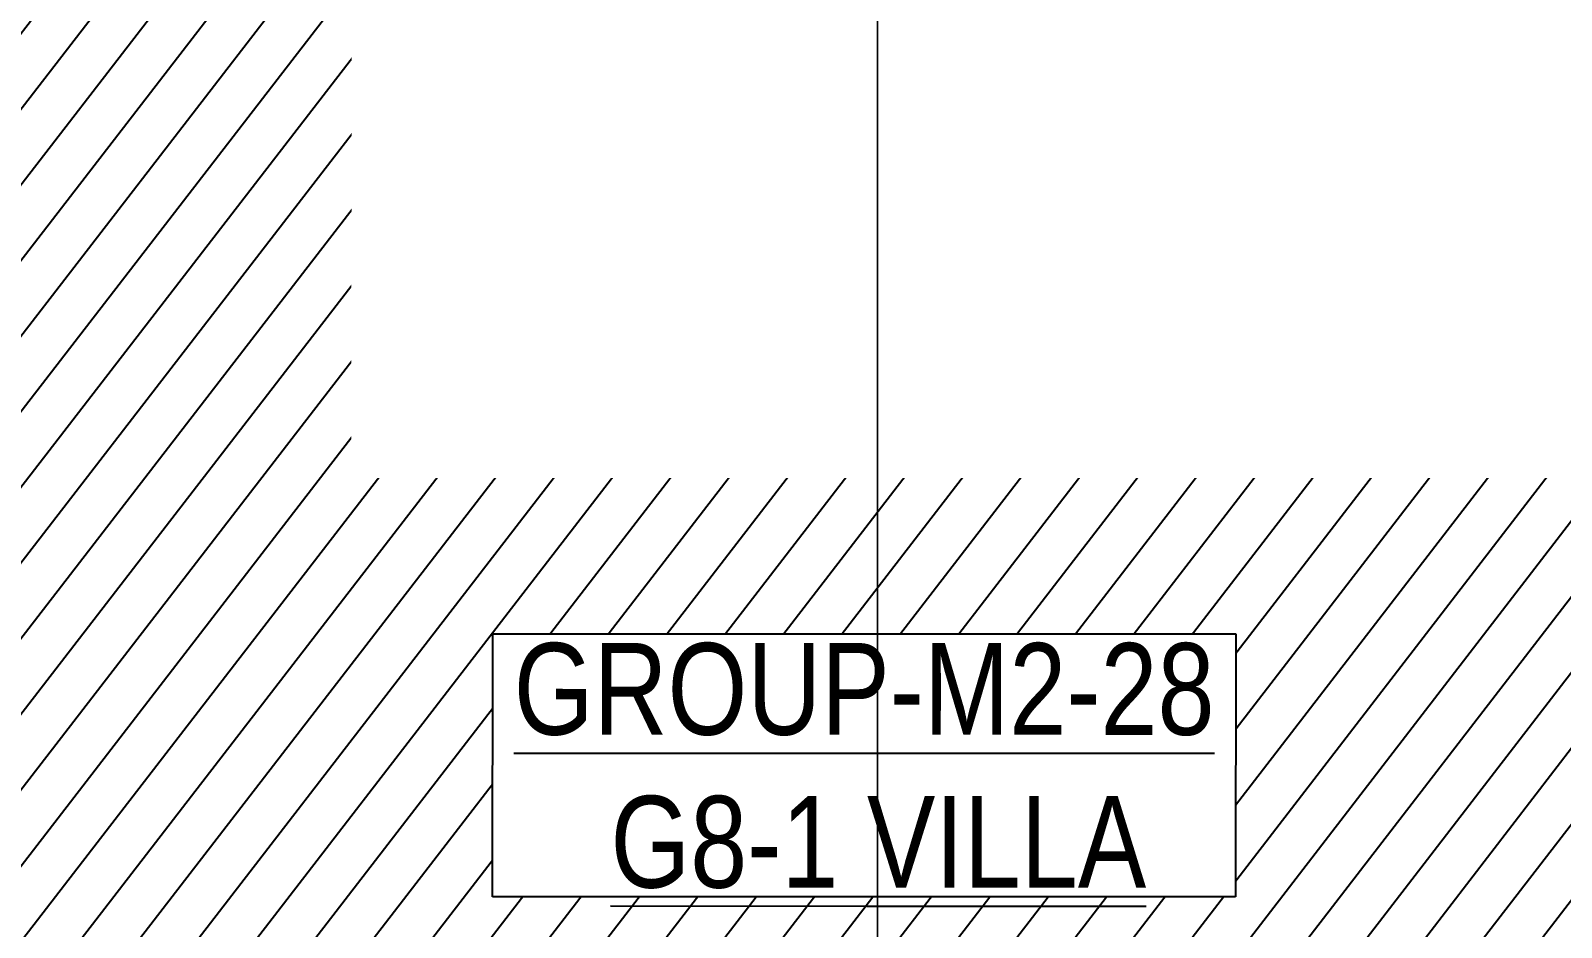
# Model space of a CAD drawing. Header units: centimetres. Extents: x -6122352 to 7132207, y -1694241 to 1947892.
# Drawn here: x 45905 to 54246, y -119419 to -114530 of the extents above; entities that cross this region are included whole.
import ezdxf
from ezdxf.xclip import XClip

# ---------------------------------------------------------------- set-up
doc = ezdxf.new("R2010")
doc.units = ezdxf.units.CM
doc.header["$MEASUREMENT"] = 0
doc.header["$XCLIPFRAME"] = 2
doc.linetypes.add('DASHED2', pattern=[0.375, 0.25, -0.125])
doc.linetypes.add('XR-AR-MID-SETTING OUT FOR MASTER$0$23585-XR-AR-MID-GROUND FLOOR$0$23261-XR-AR-SI-GF$0$HIDDEN', pattern=[0.375, 0.25, -0.125])
for name, color, linetype in [('00-MI-DIM', 7, 'Continuous'), ('@MI-REF LAYER', 7, 'Continuous'), ('B_TH_6', 7, 'Continuous'), ('XR-AR-MID-SETTING OUT FOR MASTER$0$23585-XR-AR-MID-GROUND FLOOR$0$A-Flor-Hral', 3, 'Continuous'), ('XR-AR-MID-SETTING OUT FOR MASTER$0$23585-XR-AR-MID-GROUND FLOOR$0$A-Flor-Strs', 1, 'Continuous'), ('XR-AR-MID-SETTING OUT FOR MASTER$0$23585-XR-AR-MID-GROUND FLOOR$0$G-SHAD-20', 251, 'Continuous'), ('XR-AR-MID-SETTING OUT FOR MASTER$0$23585-XR-AR-MID-GROUND FLOOR$0$GS-HATCH-FLOOR TILE', 251, 'Continuous')]:
    doc.layers.add(name, color=color, linetype=linetype)
for name, color, linetype, lineweight in [('23585-XR-AR-DAMAC PLOT LIMITS$0$1-Mid units', 41, 'Continuous', 5), ('@ Foundations', 4, 'DASHED2', 50), ('A-ANNO-TEXT', 3, 'Continuous', 25), ('XR-AR-MID-SETTING OUT FOR MASTER$0$23585-XR-AR-MID-GROUND FLOOR$0$A-EQUP-KITN-PLAN', 202, 'Continuous', 9), ('XR-AR-MID-SETTING OUT FOR MASTER$0$23585-XR-AR-MID-GROUND FLOOR$0$A-FLOR-OVHD', 9, 'XR-AR-MID-SETTING OUT FOR MASTER$0$23585-XR-AR-MID-GROUND FLOOR$0$23261-XR-AR-SI-GF$0$HIDDEN', 15), ('XR-AR-MID-SETTING OUT FOR MASTER$0$23585-XR-AR-MID-GROUND FLOOR$0$A-WALL', 7, 'Continuous', 30), ('XR-AR-MID-SETTING OUT FOR MASTER$0$23585-XR-AR-MID-GROUND FLOOR$0$S-COLS', 51, 'Continuous', 40)]:
    doc.layers.add(name, color=color, linetype=linetype, lineweight=lineweight)
doc.styles.add('Xref group 33-41$0$1710 X BOUNDARY WALL OPTION 1$0$Ariel', font='arial.ttf', dxfattribs={"width": 0.8})

# ---------------------------------------------------------------- blocks, each defined once
blk = doc.blocks.new('23585-XR-AR-DAMAC PLOT LIMITS')
at = {"layer": '23585-XR-AR-DAMAC PLOT LIMITS$0$1-Mid units', "color": 251, "true_color": 0x636466}
for points in [[(496505.8039, 2768860.8501), (496509.8575, 2768865.2741), (496527.5525, 2768849.0603), (496523.4991, 2768844.6365)], [(496501.7505, 2768856.4265), (496503.6759, 2768858.5277), (496505.8039, 2768860.8501), (496523.4991, 2768844.6365), (496519.4455, 2768840.2127)]]:
    blk.add_lwpolyline(points, close=True, dxfattribs=at)
blk = doc.blocks.new('A$Cf093b529')
at = {"layer": 'A-ANNO-TEXT'}
blk.add_blockref('23585-XR-AR-DAMAC PLOT LIMITS', (-495391.9901, -2768603.4419), dxfattribs=at)
blk = doc.blocks.new('XR-AR-MID-SETTING OUT FOR MASTER$0$23585-XR-AR-MID-GROUND FLOOR$0$945-4P-1-101-GROUND FLOOR PLAN$0$XR-MIDDLE-GROUND FLOOR PLAN$0$ASDASDASD')
blk.add_wipeout([(-42428.5, 24502.3), (-42278.5, 24502.3), (-42278.5, 24052.3), (-42428.5, 24052.3)])
blk.add_hatch(color=256).paths.add_polyline_path([(-42428.5, 24502.3), (-42278.5, 24502.3), (-42428.5, 24052.3)])
for p, q in [((-42278.5, 24502.3), (-42428.5, 24502.3)), ((-42428.5, 24502.3), (-42428.5, 24052.3)), ((-42428.5, 24052.3), (-42278.5, 24502.3)), ((-42278.5, 24052.3), (-42278.5, 24502.3)), ((-42428.5, 24052.3), (-42278.5, 24052.3))]:
    blk.add_line(p, q)
blk = doc.blocks.new('XR-AR-MID-SETTING OUT FOR MASTER$0$23585-XR-AR-MID-GROUND FLOOR$0$A$C08698786')
at = {"layer": 'XR-AR-MID-SETTING OUT FOR MASTER$0$23585-XR-AR-MID-GROUND FLOOR$0$S-COLS', "color": 252, "lineweight": 30}
blk.add_lwpolyline([(5900, 15688), (5900, 14688), (6100, 14688), (6100, 15688)], close=True, dxfattribs=at)
blk = doc.blocks.new('XR-AR-MID-SETTING OUT FOR MASTER')
at = {"layer": 'XR-AR-MID-SETTING OUT FOR MASTER$0$23585-XR-AR-MID-GROUND FLOOR$0$A-EQUP-KITN-PLAN', "color": 8}
for p, q in [((3900.1, 15202.7), (5500.1, 15202.7)), ((3900.1, 14952.7), (3900.1, 15202.7)), ((5500.1, 14952.7), (5500.1, 15202.7)), ((3500, 14252.7), (5300, 14252.7)), ((5300, 12102.7), (5300, 14252.7))]:
    blk.add_line(p, q, dxfattribs=at)
at = {"layer": 'XR-AR-MID-SETTING OUT FOR MASTER$0$23585-XR-AR-MID-GROUND FLOOR$0$A-Flor-Hral', "color": 8}
blk.add_lwpolyline([(100, 14902.7), (2090, 14902.7), (2090, 14852.7), (100, 14852.7)], dxfattribs=at)
at = {"layer": 'XR-AR-MID-SETTING OUT FOR MASTER$0$23585-XR-AR-MID-GROUND FLOOR$0$A-FLOR-OVHD', "color": 8, "linetype": 'XR-AR-MID-SETTING OUT FOR MASTER$0$23585-XR-AR-MID-GROUND FLOOR$0$23261-XR-AR-SI-GF$0$HIDDEN', "ltscale": 5}
for p, q in [((5500, 14952.7), (3900, 14952.7)), ((3900.1, 14852.7), (5500.1, 14852.7)), ((5579.9, 12102.7), (5579.9, 14852.7)), ((3400, 14152.7), (3400, 12202.7)), ((3500.1, 12202.7), (3500.1, 14152.7))]:
    blk.add_line(p, q, dxfattribs=at)
at = {"layer": 'XR-AR-MID-SETTING OUT FOR MASTER$0$23585-XR-AR-MID-GROUND FLOOR$0$A-Flor-Strs', "color": 8}
for p, q in [((2040, 14952.7), (100, 14952.7)), ((1480, 14952.7), (1480, 14902.7)), ((1760, 14952.7), (1760, 14902.7)), ((2040, 14952.7), (2040, 14902.7)), ((1480, 14852.7), (1480, 13952.7)), ((1760, 14852.7), (1760, 13952.7)), ((2040, 14852.7), (2040, 13952.7)), ((1480, 13902.7), (1480, 13852.7)), ((1760, 13902.7), (1760, 13852.7)), ((2040, 13902.7), (2040, 13852.7))]:
    blk.add_line(p, q, dxfattribs=at)
blk.add_circle((2040, 14402.7), 45, dxfattribs=at)
at = {"layer": 'XR-AR-MID-SETTING OUT FOR MASTER$0$23585-XR-AR-MID-GROUND FLOOR$0$A-WALL', "color": 8}
for points in [[(5900, 19472.7), (6100, 19472.7), (6100, 5500.2), (5900, 5500.2), (5900, 14852.7), (5500.1, 14852.7), (5500.1, 14952.7), (5900, 14952.7)], [(3900, 14852.7), (3900, 14952.7), (3400, 14952.7), (3400, 14152.7), (3500, 14152.7), (3500, 14852.7)], [(1950, 13202.6), (2000, 13202.6), (2000, 13652.6), (1950, 13652.6)]]:
    blk.add_lwpolyline(points, close=True, dxfattribs=at)
blk.add_lwpolyline([(3500, 14852.7), (3400, 14852.7)], dxfattribs=at)
at = {"layer": 'XR-AR-MID-SETTING OUT FOR MASTER$0$23585-XR-AR-MID-GROUND FLOOR$0$G-SHAD-20', "color": 8}
blk.add_blockref('XR-AR-MID-SETTING OUT FOR MASTER$0$23585-XR-AR-MID-GROUND FLOOR$0$945-4P-1-101-GROUND FLOOR PLAN$0$XR-MIDDLE-GROUND FLOOR PLAN$0$ASDASDASD', (44478.5, -10849.7), dxfattribs=at)
at = {"layer": 'XR-AR-MID-SETTING OUT FOR MASTER$0$23585-XR-AR-MID-GROUND FLOOR$0$A-Flor-Hral', "color": 8}
blk.add_lwpolyline([(1150, 13560.5), (1150, 13902.7), (2090, 13902.7), (2090, 13952.7), (1100, 13952.7), (1100, 13547.8)], dxfattribs=at)
at = {"layer": 'XR-AR-MID-SETTING OUT FOR MASTER$0$23585-XR-AR-MID-GROUND FLOOR$0$A-Flor-Strs', "color": 8}
blk.add_lwpolyline([(650, 13572.7), (650, 14402.7), (2040, 14402.7)], dxfattribs=at)
at = {"layer": 'XR-AR-MID-SETTING OUT FOR MASTER$0$23585-XR-AR-MID-GROUND FLOOR$0$A-WALL', "color": 8}
blk.add_lwpolyline([(2200, 13652.6), (2200, 13652.6), (2200, 13852.6), (1200, 13852.7), (1200, 13752.7), (1850, 13752.6), (1850, 13102.6), (2100.1, 13102.6), (2100.1, 12652.6), (1950, 12652.6), (1950, 12552.4), (2100.1, 12552.4), (2100, 12050), (2200, 12050), (2200, 13202.6), (2050, 13202.6), (2050, 13652.6), (2200, 13652.6)], close=True, dxfattribs=at)
at = {"layer": 'XR-AR-MID-SETTING OUT FOR MASTER$0$23585-XR-AR-MID-GROUND FLOOR$0$GS-HATCH-FLOOR TILE', "color": 8}
blk.add_blockref('XR-AR-MID-SETTING OUT FOR MASTER$0$23585-XR-AR-MID-GROUND FLOOR$0$A$C08698786', (0, 0), dxfattribs=at)
blk = doc.blocks.new('MID UNIT')
at = {"xscale": 0.001, "yscale": 0.001, "zscale": 0.001}
blk.add_blockref('XR-AR-MID-SETTING OUT FOR MASTER', (0, 0), dxfattribs=at)
blk = doc.blocks.new('TH_6')
at = {"xscale": -1}
blk.add_blockref('MID UNIT', (495826.3054, 2769163.9966), dxfattribs=at)
blk.add_blockref('MID UNIT', (495814.3054, 2769163.9966))
blk = doc.blocks.new('A$Ce2a03a74')
at = {"layer": 'B_TH_6', "xscale": 999.9914829579993, "yscale": 999.9914829579993, "zscale": 999.9914829579993}
blk.add_blockref('TH_6', (-495790404.5, -2769140733.3), dxfattribs=at)
blk = doc.blocks.new('23585-XR-AR-MALDIVE-2$0$TH_6')
at = {"ltscale": 10, "xscale": 0.00100002623446598, "yscale": 0.00100002623446598, "zscale": 0.00100002623446598}
blk.add_blockref('A$Ce2a03a74', (495794.6272, 2769164.3184), dxfattribs=at)
at = {"layer": '@ Foundations', "linetype": 'DASHED2', "ltscale": 0.25}
blk.add_lwpolyline([(495819.3304, 2769177.9149), (495821.2804, 2769177.9149), (495821.2804, 2769180.4649), (495819.3304, 2769180.4649)], close=True, dxfattribs=at)

msp = doc.modelspace()

# ---------------------------------------------------------------- block references
at = {"layer": '@MI-REF LAYER'}
ref = msp.add_blockref('23585-XR-AR-MALDIVE-2$0$TH_6', (-496247326.37167, -2769210907.2517), dxfattribs=dict(at, xscale=1000, yscale=1000, zscale=1000, rotation=359.9901192584459))
XClip(ref).set_block_clipping_path([(495847.3946773305, 2769163.996290327), (495847.3951444335, 2769187.9361643074), (495844.3002996335, 2769187.9361991249), (495838.3002991418, 2769187.9361946657), (495832.3052257986, 2769187.9361903295), (495826.3004369352, 2769187.9363213265), (495820.3001495281, 2769187.9363291273), (495817.1551721904, 2769187.9363977872), (495814.3003452776, 2769187.9364601057), (495808.3002873205, 2769187.9364546384), (495807.8734177209, 2769187.9364567325), (495802.3002497826, 2769187.9364512516), (495801.8927909273, 2769187.9364531948), (495796.0052516342, 2769187.9364065453), (495793.3567334122, 2769187.9365685666), (495793.3523089078, 2769163.9964517718)])

# ---------------------------------------------------------------- next in the draw order: wipeouts: each hides what was drawn before it
at = {"color": 10}
msp.add_wipeout([(26371.36217, -112679.02863), (26368.94537, -126952.55203), (74669.94516, -126960.88068), (74671.14394, -112687.35655), (68422.33985, -112686.29507), (68422.42265, -112986.90214), (32621.28717, -112980.72819), (32621.47366, -112680.10503), (26370.06295, -112679.01081)], dxfattribs=at).dxf.layer = '@MI-REF LAYER'

# ---------------------------------------------------------------- next in the draw order: hatches: boundary and pattern name
at = {"layer": '@MI-REF LAYER'}
h = msp.add_hatch(dxfattribs=at)
h.set_pattern_fill('ANSI31', color=256, scale=1999.999998, angle=6.722712846)
h.set_pattern_definition([(51.722712846, (-2376941521.7, -1504247754.46), (-196.255499328, 154.866971583), [])])
h.paths.add_polyline_path([(74668.64594, -126960.88139), (74669.89675, -112687.35634), (68438.35395, -112708.14719), (68420.87232, -112988.31513), (32621.53804, -112980.72823), (32620.0398, -112680.08863), (26370.06295, -112679.01081), (26367.65192, -126952.55181)])

# ---------------------------------------------------------------- next in the draw order: texts
at = {"layer": '00-MI-DIM', "color": 3, "insert": (48472.5564, -117868.91807), "char_height": 500, "width": 3948.5325215, "attachment_point": 1, "rotation": 359.987797463, "style": 'Xref group 33-41$0$1710 X BOUNDARY WALL OPTION 1$0$Ariel', "bg_fill": 19, "box_fill_scale": 1.1, "bg_fill_color": 256, "bg_fill_transparency": 0}
msp.add_mtext('\\pxqc;{\\LGROUP-M2-28  G8-1 VILLA}', dxfattribs=at)

# ---------------------------------------------------------------- next in the draw order: wipeouts: each hides what was drawn before it
at = {"color": 6}
msp.add_wipeout([(47653.73088, -113667.37917), (54839.45449, -113668.82652), (54838.78949, -116970.41537), (47653.06587, -116968.96802)], dxfattribs=at).translate(0, 0, -20.73481).dxf.layer = '@MI-REF LAYER'

# ---------------------------------------------------------------- next in the draw order: block references
at = {"layer": '@MI-REF LAYER', "xscale": 1000, "yscale": 1000, "zscale": 1000, "rotation": 312.4882903633292}
msp.add_blockref('A$Cf093b529', (-891608.73293, 539022.72011), dxfattribs=at)

doc.saveas('drawing.dxf')
